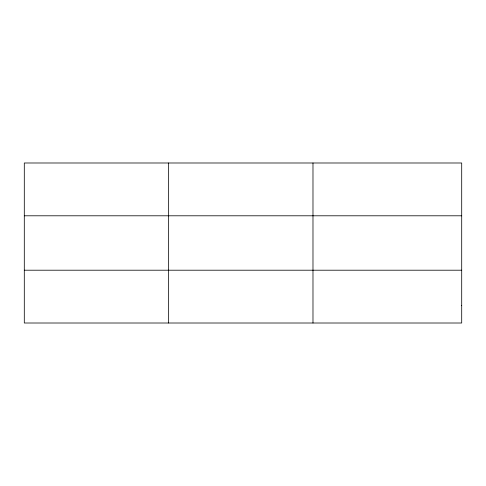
<?xml version="1.0" encoding="UTF-8"?>
<svg xmlns="http://www.w3.org/2000/svg" width="486" height="486" viewBox="0 0 486 486"><rect width="100%" height="100%" fill="white"/><g stroke="black" fill="none" stroke-linecap="round" stroke-linejoin="round"><path stroke-width="0.73" d="M168.642 323.008L168.642 162.992M312.984 323.008L312.984 162.992M24.3 215.796L461.7 215.796M24.3 270.204L461.7 270.204M461.7 305.408L461.7 323.008L24.3 323.008L24.3 162.992L461.7 162.992L461.7 305.408"/></g></svg>
